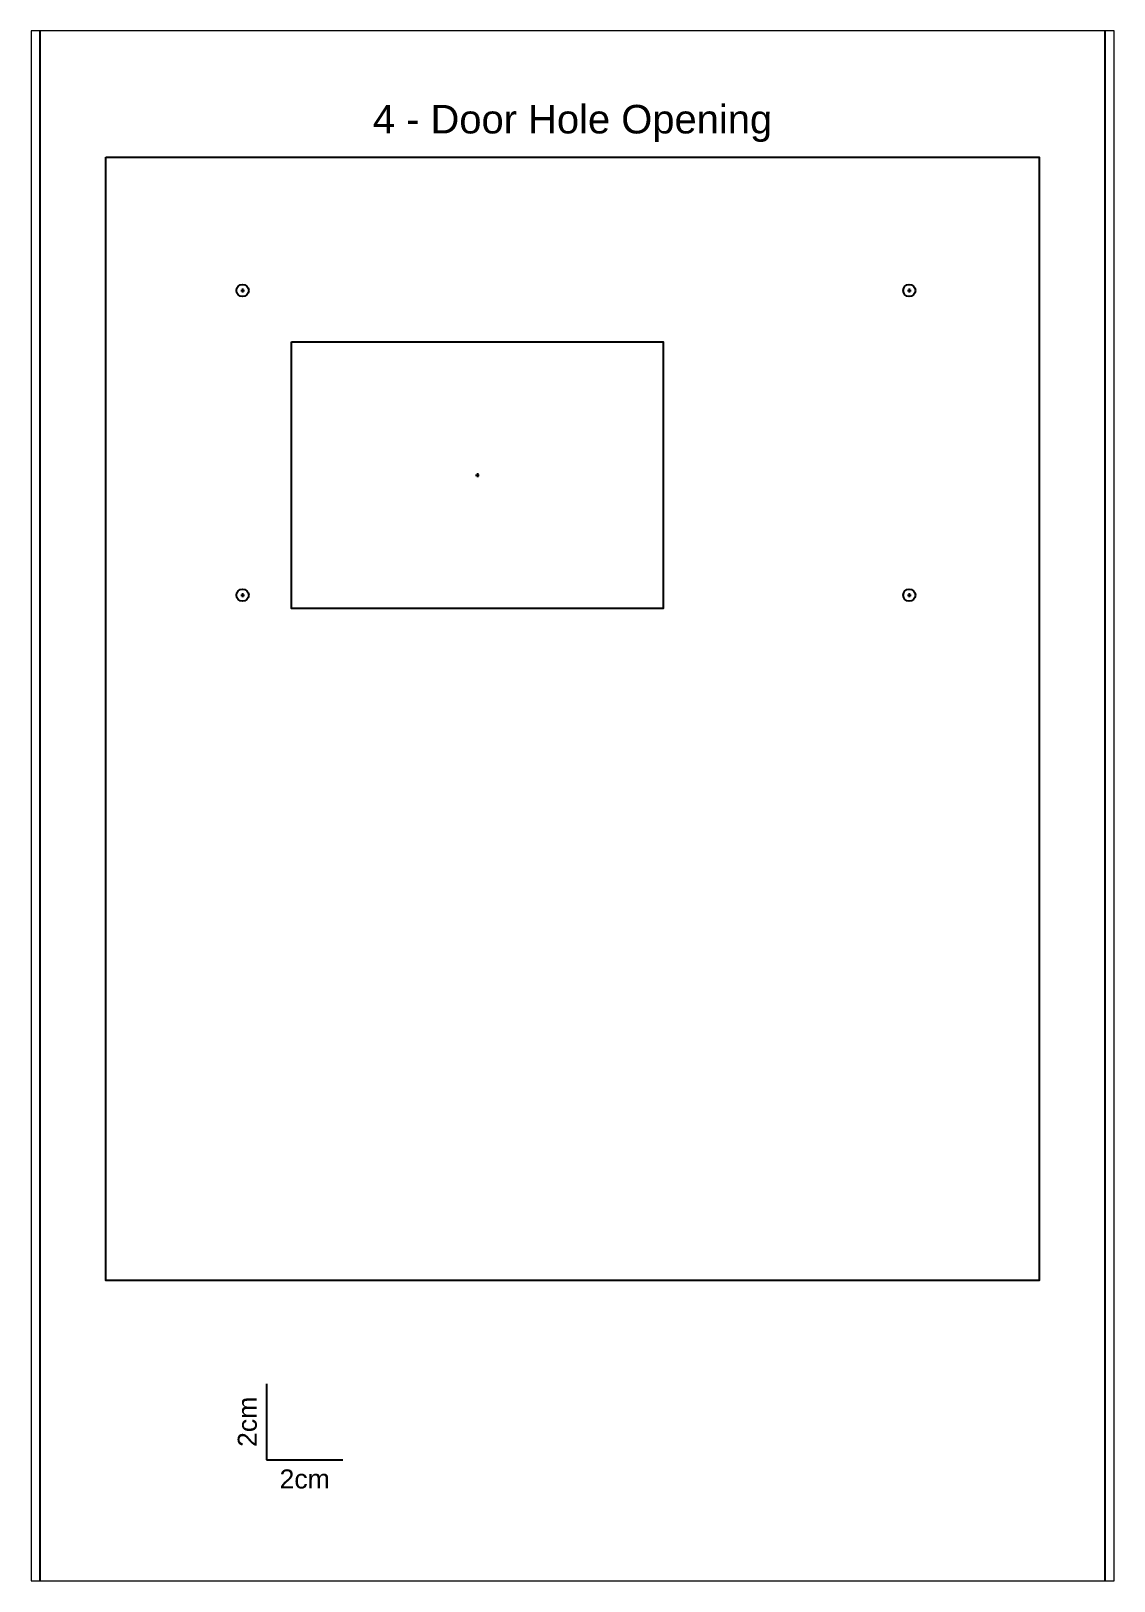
# Paper-space layout 'Layer4' of a CAD drawing. Header units: inches. Extents: x 0.1 to 11.3, y 0.1 to 16.1.
# The model-space entities are those that its viewports show. They can reach past a viewport. Long polylines and large blocks are cut down to what shows.
import ezdxf
from ezdxf.enums import TextEntityAlignment as Align

# ---------------------------------------------------------------- set-up
doc = ezdxf.new("R2010")
doc.units = ezdxf.units.IN
doc.header["$MEASUREMENT"] = 0
for name, color, linetype in [('Annotation', 253, 'Continuous'), ('centerline', 4, 'Continuous'), ('hole', 9, 'Continuous'), ('part', 2, 'Continuous')]:
    doc.layers.add(name, color=color, linetype=linetype)
doc.styles.get("Standard").update_dxf_attribs({"font": 'arial.ttf'})

# ---------------------------------------------------------------- blocks, each defined once
blk = doc.blocks.new('layer4')
at = {"layer": 'centerline'}
for p, q in [((3.54, -3.5), (3.64, -3.5)), ((3.59, -3.45), (3.59, -3.55)), ((21.04, -3.5), (21.14, -3.5)), ((21.09, -3.45), (21.09, -3.55)), ((9.70357, -8.35), (9.80357, -8.35)), ((9.75357, -8.3), (9.75357, -8.4)), ((3.54, -11.5), (3.64, -11.5)), ((3.59, -11.45), (3.59, -11.55)), ((21.04, -11.5), (21.14, -11.5)), ((21.09, -11.45), (21.09, -11.55))]:
    blk.add_line(p, q, dxfattribs=at)
at = {"layer": 'hole'}
blk.add_lwpolyline([(4.87476, -4.85), (14.63238, -4.85), (14.63238, -11.85), (4.87476, -11.85)], close=True, dxfattribs=at)
for centre in [(3.59, -3.5), (21.09, -3.5), (3.59, -11.5), (21.09, -11.5)]:
    blk.add_circle(centre, 0.16, dxfattribs=at)
at = {"layer": 'part'}
blk.add_lwpolyline([(0, 0), (24.5, 0), (24.5, -29.5), (0, -29.5)], close=True, dxfattribs=at)
at = {"layer": 'Annotation'}
blk.add_text('4 - Door Hole Opening', height=0.75, dxfattribs=at).set_placement((12.25, 1), align=Align.MIDDLE_CENTER)

msp = doc.modelspace()

# ---------------------------------------------------------------- linework, layer by layer
at = {"layer": 'Annotation'}
for p, q in [((49.22, -30.981), (49.22, -32.981)), ((49.22, -32.981), (51.22, -32.981))]:
    msp.add_line(p, q, dxfattribs=at)
at = {"layer": 'Defpoints'}
msp.add_lwpolyline([(43.28, 5.785), (71.22, 5.785), (71.22, -37.395), (43.28, -37.395)], close=True, dxfattribs=at)

# ---------------------------------------------------------------- block references
msp.add_blockref('layer4', (45, 1.232))

# ---------------------------------------------------------------- texts
at = {"layer": 'Annotation', "insert": (48.97, -31.981), "char_height": 0.5, "attachment_point": 8, "rotation": 90}
msp.add_mtext_dynamic_manual_height_columns('2cm', width=1.66758, gutter_width=48.065, heights=[0], dxfattribs=at)
at = {"layer": 'Annotation', "insert": (50.22, -33.231), "char_height": 0.5, "attachment_point": 2}
msp.add_mtext_dynamic_manual_height_columns('2cm', width=1.66758, gutter_width=48.065, heights=[0], dxfattribs=at)

psp = doc.layouts.new('Layer4')

# ---------------------------------------------------------------- viewports
at = {"layer": 'Defpoints'}
psp.add_viewport(center=(5.72, 8.132), size=(11.191, 16.0271), view_center_point=(57.251, -15.806), view_height=40.7088, dxfattribs=at)

doc.saveas('drawing.dxf')
